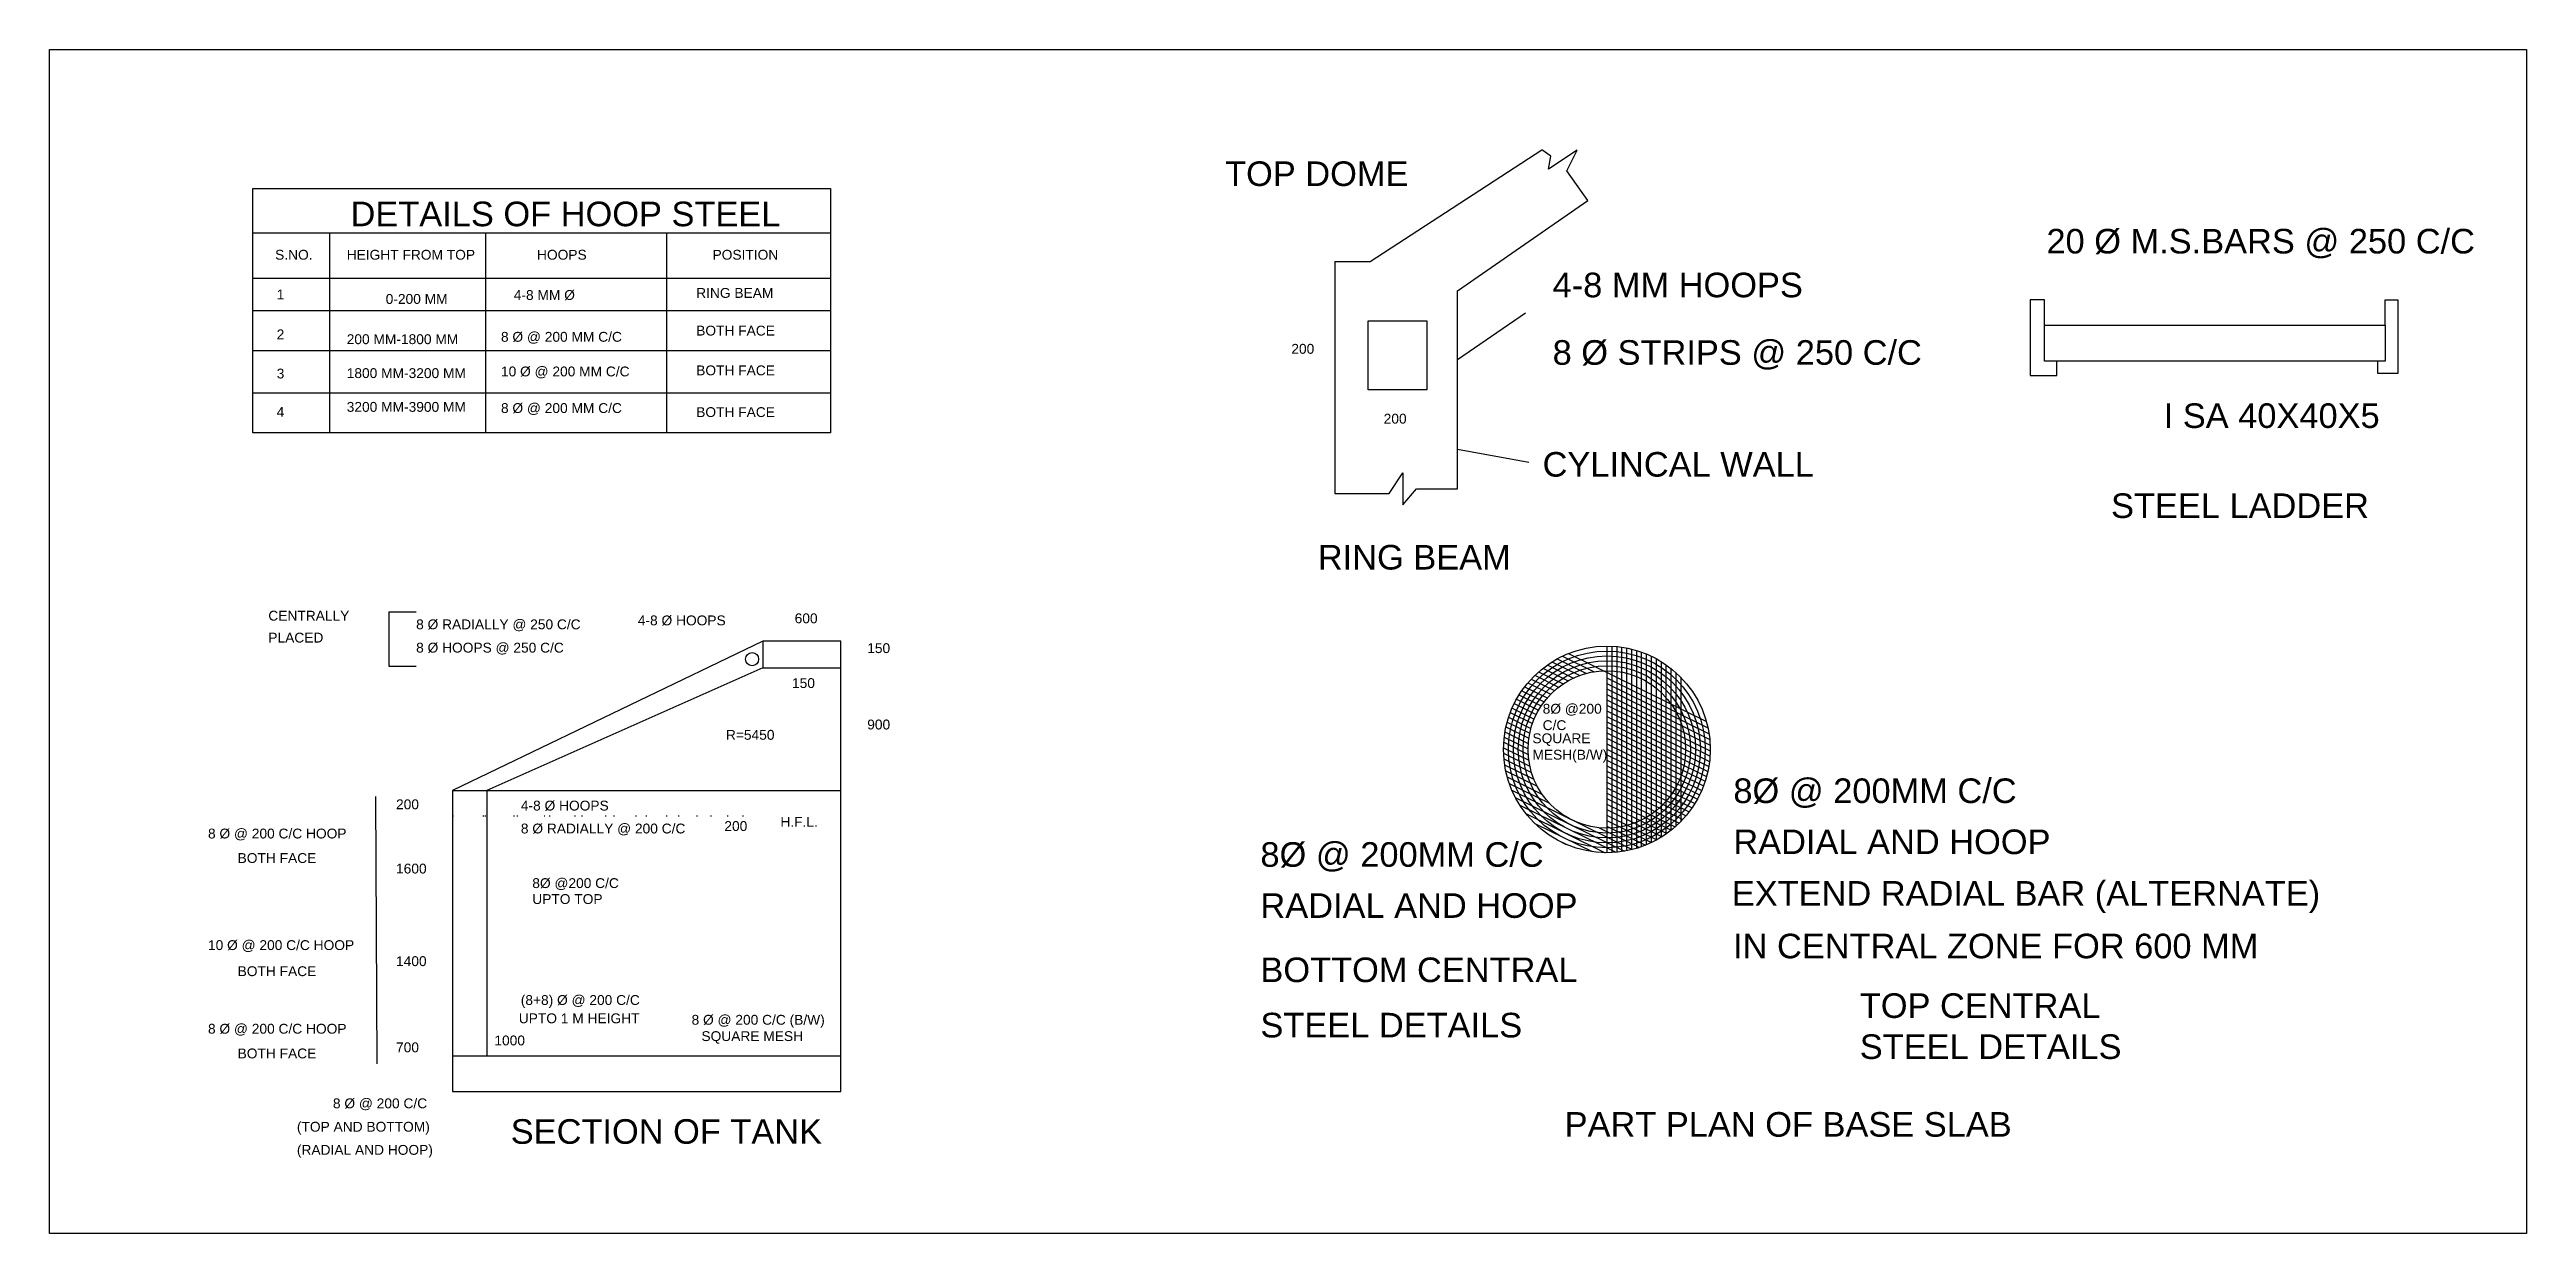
# Model space of a CAD drawing. Header units: millimetres. Extents: x 1106 to 1357, y 1064 to 1184.
import ezdxf

# ---------------------------------------------------------------- set-up
doc = ezdxf.new("R2010")
doc.units = ezdxf.units.MM
doc.linetypes.add('ACAD_ISO07W100', pattern=[3, 0, -3])
doc.linetypes.add('DOT2', pattern=[3.175, 0, -3.175])
doc.styles.get("Standard").update_dxf_attribs({"font": 'arial.ttf'})

msp = doc.modelspace()

# ---------------------------------------------------------------- linework, layer by layer
for p, q in [((1239.82, 1162.84), (1257.27, 1174.17)), ((1258.19, 1173.55), (1257.27, 1174.17)), ((1260.87, 1174.15), (1257.95, 1172.23)), ((1257.95, 1172.23), (1258.19, 1173.55)), ((1259.82, 1172.06), (1260.87, 1174.15)), ((1261.92, 1169.02), (1259.82, 1172.06)), ((1248.71, 1159.87), (1261.92, 1169.02)), ((1126.35, 1165.76), (1185.02, 1165.76)), ((1134.15, 1145.43), (1134.15, 1165.76)), ((1150, 1145.43), (1150, 1165.76)), ((1168.37, 1145.43), (1168.37, 1165.76)), ((1236.24, 1162.84), (1236.24, 1139.27)), ((1236.24, 1162.84), (1239.82, 1162.84)), ((1126.35, 1161.14), (1185.02, 1161.14)), ((1248.71, 1139.74), (1248.71, 1159.87)), ((1126.35, 1157.84), (1185.02, 1157.84)), ((1248.71, 1152.89), (1255.61, 1157.63)), ((1308.31, 1158.94), (1306.87, 1158.94)), ((1306.87, 1158.94), (1306.87, 1151.24)), ((1308.31, 1156.38), (1308.31, 1158.94)), ((1342.94, 1156.38), (1342.94, 1158.94)), ((1342.94, 1158.94), (1344.2, 1158.94)), ((1344.2, 1158.94), (1344.2, 1151.44)), ((1126.35, 1153.78), (1185.02, 1153.78)), ((1309.58, 1151.24), (1309.58, 1152.72)), ((1342.18, 1151.44), (1342.18, 1152.72)), ((1306.87, 1151.24), (1309.58, 1151.24)), ((1344.2, 1151.44), (1342.18, 1151.44)), ((1126.35, 1149.49), (1185.02, 1149.49)), ((1248.71, 1143.78), (1255.94, 1142.43)), ((1241.77, 1139.27), (1243.13, 1141.36)), ((1243.13, 1141.36), (1243.13, 1138.12)), ((1243.13, 1138.12), (1244.54, 1139.74)), ((1244.54, 1139.74), (1248.71, 1139.74)), ((1236.24, 1139.27), (1241.77, 1139.27)), ((1140.15, 1127.23), (1140.15, 1121.71)), ((1140.15, 1127.23), (1142.92, 1127.23)), ((1178.15, 1124.26), (1146.61, 1109.08)), ((1186.07, 1124.26), (1178.15, 1124.26)), ((1178.15, 1124.26), (1178.15, 1121.53)), ((1186.07, 1078.48), (1186.07, 1124.26)), ((1258.29, 1122.15), (1261.11, 1120.76)), ((1258.81, 1122.45), (1261.79, 1120.98)), ((1259.36, 1122.73), (1262.58, 1121.15)), ((1259.96, 1123), (1273.98, 1116.09)), ((1263.87, 1123.75), (1263.87, 1102.75)), ((1264.37, 1123.74), (1264.37, 1102.76)), ((1264.87, 1123.7), (1264.87, 1102.8)), ((1265.37, 1123.64), (1265.37, 1102.86)), ((1265.87, 1123.56), (1265.87, 1102.94)), ((1266.37, 1123.45), (1266.37, 1103.05)), ((1266.87, 1123.31), (1266.87, 1103.19)), ((1267.37, 1123.15), (1267.37, 1103.35)), ((1267.87, 1122.96), (1267.87, 1103.54)), ((1268.37, 1122.74), (1268.37, 1103.76)), ((1268.87, 1122.48), (1268.87, 1104.02)), ((1269.37, 1122.19), (1269.37, 1104.31)), ((1140.15, 1121.71), (1142.92, 1121.71)), ((1178.15, 1121.53), (1150.11, 1109.08)), ((1178.15, 1121.53), (1186.07, 1121.53)), ((1255.51, 1119.61), (1257.81, 1118.48)), ((1255.83, 1120.01), (1258.17, 1118.86)), ((1256.18, 1120.4), (1258.55, 1119.23)), ((1256.55, 1120.78), (1258.97, 1119.58)), ((1256.94, 1121.14), (1259.43, 1119.91)), ((1257.36, 1121.49), (1259.94, 1120.22)), ((1257.81, 1121.83), (1260.49, 1120.5)), ((1263.87, 1120.51), (1274.13, 1115.45)), ((1263.87, 1119.95), (1274.25, 1114.84)), ((1269.87, 1121.87), (1269.87, 1104.63)), ((1270.37, 1121.5), (1270.37, 1105)), ((1270.87, 1121.08), (1270.87, 1105.42)), ((1271.37, 1120.6), (1271.37, 1105.9)), ((1254.24, 1117.45), (1256.49, 1116.34)), ((1254.46, 1117.9), (1256.7, 1116.8)), ((1254.69, 1118.35), (1256.93, 1117.24)), ((1254.94, 1118.78), (1257.2, 1117.67)), ((1255.22, 1119.2), (1257.49, 1118.08)), ((1263.87, 1119.4), (1274.32, 1114.25)), ((1263.87, 1118.84), (1274.36, 1113.67)), ((1263.87, 1118.28), (1274.37, 1113.11)), ((1263.87, 1117.73), (1274.35, 1112.56)), ((1263.87, 1117.17), (1274.3, 1112.03)), ((1253.52, 1115.02), (1255.89, 1113.85)), ((1253.62, 1115.53), (1255.95, 1114.38)), ((1253.74, 1116.03), (1256.04, 1114.89)), ((1253.89, 1116.51), (1256.16, 1115.39)), ((1254.06, 1116.99), (1256.31, 1115.87)), ((1263.87, 1116.61), (1274.22, 1111.51)), ((1263.87, 1116.05), (1274.12, 1111)), ((1263.87, 1115.5), (1274, 1110.5)), ((1263.87, 1114.94), (1273.86, 1110.02)), ((1253.37, 1113.42), (1255.94, 1112.15)), ((1253.38, 1112.86), (1256.05, 1111.54)), ((1253.39, 1113.97), (1255.88, 1112.74)), ((1253.41, 1112.29), (1256.22, 1110.9)), ((1253.44, 1114.5), (1255.87, 1113.31)), ((1263.87, 1114.38), (1273.69, 1109.54)), ((1263.87, 1113.82), (1273.5, 1109.08)), ((1263.87, 1113.27), (1273.29, 1108.62)), ((1263.87, 1112.71), (1273.06, 1108.18)), ((1263.87, 1112.15), (1272.81, 1107.75)), ((1253.48, 1111.69), (1256.46, 1110.23)), ((1253.6, 1111.08), (1256.8, 1109.5)), ((1253.75, 1110.45), (1257.28, 1108.71)), ((1253.96, 1109.79), (1258.03, 1107.78)), ((1263.87, 1111.59), (1272.54, 1107.32)), ((1263.87, 1111.04), (1272.24, 1106.91)), ((1263.87, 1110.48), (1271.92, 1106.51)), ((1263.87, 1109.92), (1271.58, 1106.12)), ((1138.79, 1108.47), (1138.92, 1081.29)), ((1146.61, 1109.08), (1146.61, 1078.48)), ((1146.61, 1109.08), (1186.07, 1109.08)), ((1150.11, 1109.08), (1150.11, 1082.11)), ((1254.22, 1109.1), (1266.45, 1103.07)), ((1254.57, 1108.37), (1265.67, 1102.91)), ((1255.03, 1107.59), (1264.77, 1102.79)), ((1263.87, 1109.36), (1271.21, 1105.75)), ((1263.87, 1108.81), (1270.82, 1105.38)), ((1263.87, 1108.25), (1270.4, 1105.03)), ((1263.87, 1107.69), (1269.95, 1104.69)), ((1263.87, 1107.13), (1269.48, 1104.37)), ((1146.61, 1106.49), (1146.61, 1106.49)), ((1255.64, 1106.73), (1263.71, 1102.75)), ((1256.54, 1105.73), (1262.37, 1102.86)), ((1263.09, 1105.29), (1267.17, 1103.28)), ((1263.87, 1106.58), (1268.96, 1104.07)), ((1263.87, 1106.02), (1268.41, 1103.78)), ((1263.87, 1105.46), (1267.81, 1103.52)), ((1258.75, 1104.08), (1259.72, 1103.6)), ((1146.61, 1082.11), (1186.07, 1082.11)), ((1146.61, 1078.48), (1186.07, 1078.48))]:
    msp.add_line(p, q)
at = {"linetype": 'DOT2'}
msp.add_line((1146.61, 1106.49), (1176.44, 1106.49), dxfattribs=at)
at = {"linetype": 'ACAD_ISO07W100'}
msp.add_line((1146.61, 1106.49), (1176.44, 1106.49), dxfattribs=at)
msp.add_line((1146.61, 1106.49), (1176.44, 1106.49), dxfattribs=at)
for points in [[(1105.68, 1184.38), (1357.28, 1184.38), (1357.28, 1064.05), (1105.68, 1064.05)], [(1126.35, 1170.24), (1185.02, 1170.24), (1185.02, 1145.43), (1126.35, 1145.43)], [(1239.61, 1156.81), (1245.6, 1156.81), (1245.6, 1149.81), (1239.61, 1149.81)], [(1308.31, 1156.38), (1342.94, 1156.38), (1342.94, 1152.72), (1308.31, 1152.72)]]:
    msp.add_lwpolyline(points, close=True)
for centre, radius in [((1177.05, 1122.42), 0.664), ((1263.87, 1113.25), 10.5), ((1263.87, 1113.25), 10), ((1263.87, 1113.25), 9.5), ((1263.87, 1113.25), 9), ((1263.87, 1113.25), 8.5), ((1263.87, 1113.25), 8), ((1263.87, 1113.25), 8)]:
    msp.add_circle(centre, radius)

# ---------------------------------------------------------------- texts
at = {"attachment_point": 1}
for s, width, heights, insert, char_height in [('TOP DOME', 95.063, [0], (1225.09, 1173.01), 2.5), ('DETAILS OF HOOP STEEL', 47.4796, [0], (1136.26, 1168.92), 2.5), ('20 %%C M.S.BARS @ 250 C/C', 95.063, [0], (1308.52, 1166.15), 2.5), ('S.NO.', 17.3964, [0], (1128.6, 1164.02), 1), ('HEIGHT FROM TOP', 17.3964, [0], (1135.87, 1164.02), 1), ('HOOPS', 17.3964, [0], (1155.2, 1164.02), 1), ('POSITION', 17.3964, [0], (1173.03, 1164.02), 1), ('1', 22.3682, [0], (1128.76, 1159.99), 1), ('4-8 MM %%C', 17.3964, [0], (1152.84, 1159.93), 1), ('RING BEAM', 17.3964, [0], (1171.37, 1160.14), 1), ('4-8 MM HOOPS', 95.063, [0], (1258.36, 1161.7), 2.5), ('0-200 MM', 17.3964, [0], (1139.83, 1159.53), 1), ('2', 22.3682, [0], (1128.76, 1155.93), 1), ('200 MM-1800 MM', 17.3964, [9.392486788328824e-14], (1135.87, 1155.44), 1), ('8 %%C @ 200 MM C/C', 17.3964, [0], (1151.54, 1155.68), 1), ('BOTH FACE', 17.3964, [0], (1171.37, 1156.31), 1), ('8 %%C STRIPS @ 250 C/C', 95.063, [0], (1258.36, 1154.84), 2.5), ('200', 22.3682, [0], (1231.82, 1154.46), 1), ('3', 22.3682, [0], (1128.76, 1151.95), 1), ('1800 MM-3200 MM', 17.3964, [9.392486788328824e-14], (1135.87, 1151.99), 1), ('10 %%C @ 200 MM C/C', 17.3964, [0], (1151.54, 1152.16), 1), ('BOTH FACE', 17.3964, [0], (1171.37, 1152.27), 1), ('4', 22.3682, [0], (1128.76, 1148.05), 1), ('3200 MM-3900 MM', 17.3964, [9.392486788328824e-14], (1135.87, 1148.56), 1), ('8 %%C @ 200 MM C/C', 17.3964, [0], (1151.54, 1148.44), 1), ('BOTH FACE', 17.3964, [0], (1171.37, 1148.03), 1), ('200', 22.3682, [0], (1241.2, 1147.36), 1), ('I SA 40X40X5', 95.063, [0], (1320.43, 1148.42), 2.5), ('CYLINCAL WALL ', 95.063, [0], (1257.34, 1143.47), 2.5), ('STEEL LADDER', 95.063, [0], (1315.08, 1139.27), 2.5), ('RING BEAM', 95.063, [2.8], (1234.51, 1134.03), 2.5), ('CENTRALLY', 17.3964, [0], (1127.91, 1127.34), 1), ('PLACED', 17.3964, [0], (1127.91, 1125.11), 1), ('8 %%C RADIALLY @ 250 C/C', 17.3964, [0], (1142.92, 1126.46), 1), ('4-8 %%C HOOPS', 17.3964, [0], (1165.44, 1126.86), 1), ('600', 22.3682, [0], (1181.37, 1127.07), 1), ('8 %%C HOOPS @ 250 C/C', 17.3964, [0], (1142.92, 1124.09), 1), ('150', 22.3682, [0], (1188.74, 1124.04), 1), ('150', 22.3682, [0], (1181.1, 1120.49), 1), ('8%%C @200\\PC/C', 22.3682, [0], (1257.35, 1117.88), 1), ('R=5450', 22.3682, [0], (1174.39, 1115.23), 1), ('900', 22.3682, [0], (1188.74, 1116.28), 1), ('SQUARE \\PMESH(B/W)', 22.3682, [0], (1256.31, 1114.88), 1), ('8%%C @ 200MM C/C', 47.4796, [0], (1276.72, 1110.3), 2.5), ('200', 22.3682, [0], (1140.88, 1108.17), 1), ('4-8 %%C HOOPS', 17.3964, [0], (1153.56, 1108.04), 1), ('8 %%C @ 200 C/C HOOP', 17.3964, [0], (1121.78, 1105.2), 1), ('8 %%C RADIALLY @ 200 C/C', 17.3964, [0], (1153.56, 1105.71), 1), ('200', 22.3682, [0], (1174.23, 1105.96), 1), ('H.F.L.', 17.3964, [0], (1179.92, 1106.39), 1), ('RADIAL AND HOOP', 47.4796, [0], (1276.72, 1105.11), 2.5), ('BOTH FACE', 17.3964, [0], (1124.79, 1102.71), 1), ('8%%C @ 200MM C/C', 47.4796, [0], (1228.68, 1103.82), 2.5), ('1600', 22.3682, [0], (1140.88, 1101.64), 1), ('8%%C @200 C/C', 17.3964, [0], (1154.72, 1100.16), 1), ('EXTEND RADIAL BAR (ALTERNATE)', 95.063, [0], (1276.56, 1099.87), 2.5), ('UPTO TOP', 17.3964, [0], (1154.72, 1098.54), 1), ('RADIAL AND HOOP', 47.4796, [0], (1228.68, 1098.63), 2.5), ('IN CENTRAL ZONE FOR 600 MM', 95.063, [0], (1276.69, 1094.52), 2.5), ('10 %%C @ 200 C/C HOOP', 17.3964, [0], (1121.78, 1093.86), 1), ('1400', 22.3682, [0], (1140.88, 1092.23), 1), ('BOTTOM CENTRAL', 47.4796, [0], (1228.68, 1092.1), 2.5), ('BOTH FACE', 17.3964, [0], (1124.79, 1091.21), 1), ('(8+8) %%C @ 200 C/C', 17.3964, [2.9], (1153.55, 1088.28), 1), ('TOP CENTRAL\\PSTEEL DETAILS', 95.063, [0], (1289.56, 1088.46), 2.5), ('8 %%C @ 200 C/C HOOP', 17.3964, [0], (1121.78, 1085.36), 1), ('UPTO 1 M HEIGHT', 17.3964, [0], (1153.35, 1086.42), 1), ('8 %%C @ 200 C/C (B/W)', 17.3964, [0], (1170.9, 1086.27), 1), ('SQUARE MESH', 17.3964, [0], (1171.9, 1084.61), 1), ('STEEL DETAILS', 47.4796, [0], (1228.68, 1086.48), 2.5), ('BOTH FACE', 17.3964, [0], (1124.79, 1082.85), 1), ('700', 22.3682, [0], (1140.88, 1083.47), 1), ('1000', 22.3682, [0], (1150.87, 1084.17), 1), ('8 %%C @ 200 C/C', 17.3964, [0], (1134.47, 1077.78), 1), ('(TOP AND BOTTOM)', 17.3964, [0], (1130.81, 1075.4), 1), ('SECTION OF TANK', 47.4796, [0], (1152.53, 1075.67), 2.5), ('PART PLAN OF BASE SLAB', 95.063, [0], (1259.58, 1076.39), 2.5), ('(RADIAL AND HOOP)', 17.3964, [0], (1130.81, 1073.05), 1)]:
    msp.add_mtext_dynamic_manual_height_columns(s, width=width, gutter_width=12.5, heights=heights, dxfattribs=dict(at, insert=insert, char_height=char_height))

doc.saveas('drawing.dxf')
